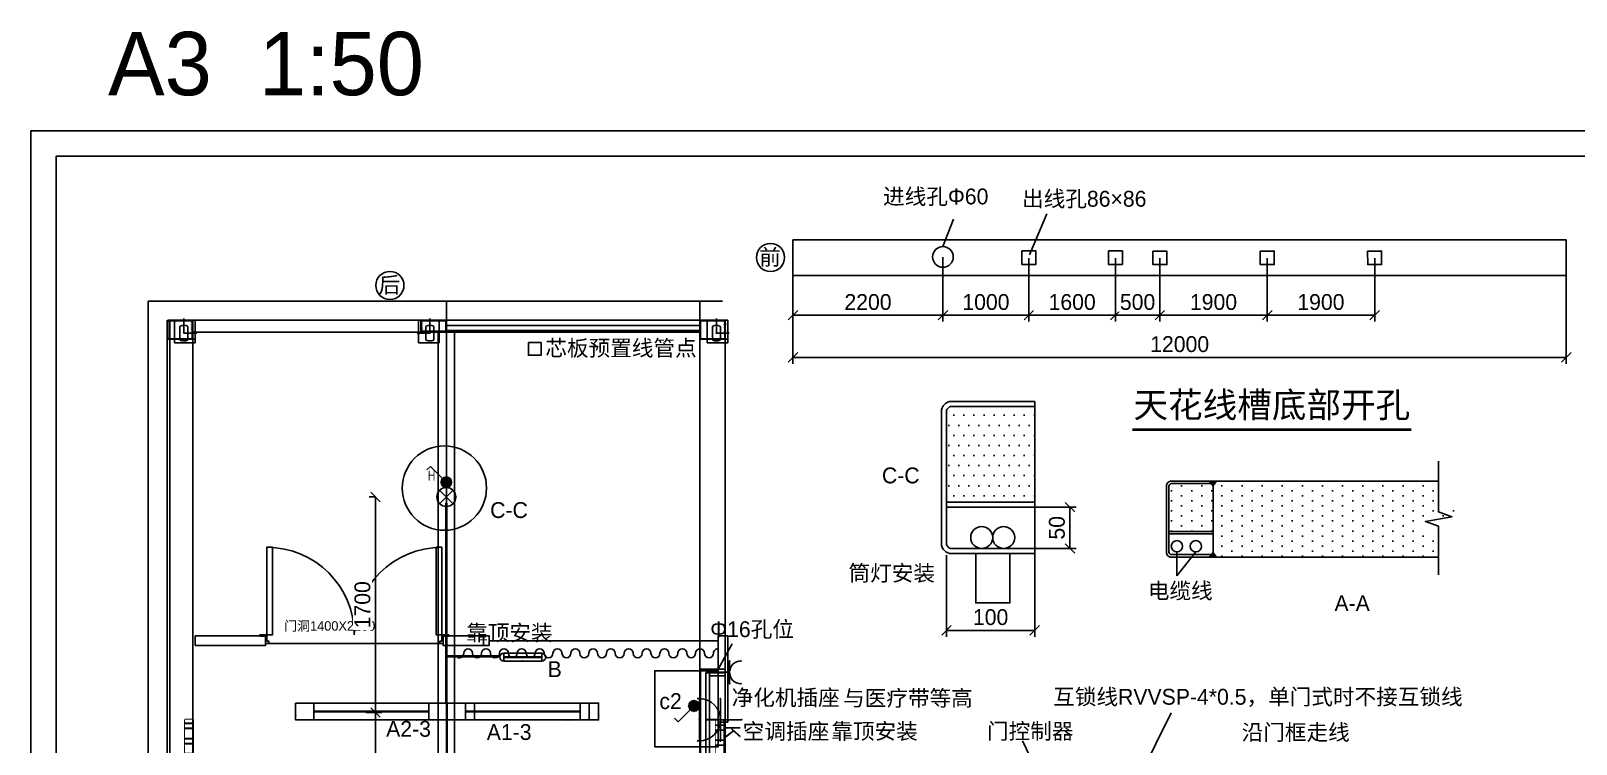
# Model space of a CAD drawing. Extents: x 149787 to 171187, y -41372 to -25335.
# Drawn here: x 149787 to 161974, y -30960 to -25335 of the extents above; entities that cross this region are included whole.
import ezdxf
from ezdxf.enums import TextEntityAlignment as Align

# ---------------------------------------------------------------- set-up
doc = ezdxf.new("R2010")
doc.units = 0
doc.header["$LTSCALE"] = 1000
for name, pattern in [('CENTER2', [28.575, 19.05, -3.175, 3.175, -3.175]), ('DASHED', [0.75, 0.5, -0.25]), ('DOTE', [2.42, 2, -0.2, 0.02, -0.2]), ('L3', [25, 15, -10])]:
    doc.linetypes.add(name, pattern=pattern)
doc.layers.get('0').update_dxf_attribs({"linetype": 'CONTINUOUS'})
doc.layers.get('Defpoints').update_dxf_attribs({"linetype": 'CONTINUOUS'})
for name, color, linetype in [('01', 4, 'CONTINUOUS'), ('1', 10, 'CENTER2'), ('4', 4, 'CONTINUOUS'), ('8', 8, 'CONTINUOUS'), ('ARDIM', 1, 'CONTINUOUS'), ('E-COM-TEL_SYMB', 3, 'CONTINUOUS'), ('EQUIP-插座', 3, 'CONTINUOUS'), ('EQUIP-照明', 3, 'CONTINUOUS'), ('TEL_SYMB', 3, 'CONTINUOUS'), ('TEL_TAB', 7, 'CONTINUOUS'), ('TEL_TEXT', 7, 'CONTINUOUS'), ('TEL_TITLE', 7, 'CONTINUOUS'), ('WIRE-安防', 6, 'CONTINUOUS')]:
    doc.layers.add(name, color=color, linetype=linetype)
doc.layers.add('3', color=4, linetype='L3', lineweight=30)
doc.layers.add('不打印', color=30, linetype='CONTINUOUS', plot=False)
doc.styles.add('_TEL_ATTDEF', font='GBENOR', dxfattribs={"width": 0.8, "height": 3, "bigfont": 'GBCBIG'})
doc.styles.add('_TEL_DIM', font='SIMPLEX', dxfattribs={"width": 0.8, "height": 3.5, "bigfont": 'HZTXT'})
doc.styles.get("Standard").update_dxf_attribs({"font": 'GBENOR', "bigfont": 'GBCBIG'})
doc.styles.add('方正中等线', font='方正中等线简体.TTF')
doc.styles.add('方正中等线简体', font='方正中等线简体.TTF')
doc.dimstyles.new('1-50', dxfattribs={"dimscale": 50, "dimtxt": 2.5, "dimasz": 1.5, "dimexe": 1, "dimexo": 0.02, "dimgap": 0.8, "dimtad": 1, "dimdec": 0, "dimrnd": 0.5, "dimdsep": 46, "dimtxsty": '方正中等线', "dimblk": 'OBLIQUE', "dimcen": 0, "dimclrd": 4, "dimclre": 4, "dimclrt": 4, "dimadec": 1, "dimazin": 2, "dimtfac": 1, "dimtdec": 0, "dimtix": 1, "dimtmove": 1, "dimatfit": 3, "dimfxl": 2, "dimtfill": 1, "dimtolj": 1, "dimtzin": 0, "dimlwd": -1, "dimlwe": -1, "dimarcsym": 0})
pattern_1 = [(90, (-12497719.51, 2469048.67), (-79.375, 39.6875), [0, -79.375])]

# ---------------------------------------------------------------- blocks, each defined once
blk = doc.blocks.new('DFHFGJGJGFJ')
at = {"layer": '8'}
for p, q in [((-238, 1286), (-238, 1108)), ((-76, 1286), (-238, 1286)), ((-238, 1282), (-238, 1112)), ((-238, 1272), (-238, 1272)), ((-80, 1286), (-234, 1286)), ((-181, 1234), (-181, 1135)), ((-149, 1185), (-149, 1299)), ((-117, 1135), (-117, 1234)), ((-76, 1108), (-76, 1286)), ((-76, 1112), (-76, 1282)), ((-19, 1246), (1981, 1246)), ((2038, 1108), (2038, 1286)), ((2038, 1286), (2200, 1286)), ((2038, 1112), (2038, 1282)), ((2042, 1286), (2196, 1286)), ((2079, 1135), (2079, 1234)), ((2111, 1185), (2111, 1299)), ((2143, 1234), (2143, 1135)), ((2200, 1286), (2200, 1108)), ((2200, 1282), (2200, 1112)), ((2200, 1272), (2200, 1272)), ((-250, 1185), (-149, 1185)), ((-238, 1108), (-76, 1108)), ((-234, 1108), (-80, 1108)), ((2200, 1136), (2000, 1136)), ((2200, 1108), (2038, 1108)), ((2196, 1108), (2042, 1108)), ((2212, 1185), (2111, 1185)), ((-238, -10724), (-76, -10724)), ((-238, -10902), (-238, -10724)), ((-234, -10724), (-80, -10724)), ((-76, -10724), (-76, -10902)), ((2038, -10724), (2038, -10902)), ((2200, -10724), (2038, -10724)), ((2196, -10724), (2042, -10724)), ((2200, -10902), (2200, -10724)), ((-250, -10800), (-149, -10800)), ((-238, -10898), (-238, -10728)), ((-181, -10850), (-181, -10751)), ((-149, -10800), (-149, -10915)), ((-117, -10751), (-117, -10850)), ((-76, -10728), (-76, -10898)), ((2200, -10752), (2000, -10752)), ((2038, -10728), (2038, -10898)), ((2079, -10751), (2079, -10850)), ((2111, -10800), (2111, -10915)), ((2212, -10800), (2111, -10800)), ((2143, -10850), (2143, -10751)), ((2200, -10898), (2200, -10728)), ((-238, -10887), (-238, -10887)), ((-76, -10902), (-238, -10902)), ((-80, -10902), (-234, -10902)), ((2038, -10902), (2200, -10902)), ((2042, -10902), (2196, -10902)), ((2200, -10887), (2200, -10887))]:
    blk.add_line(p, q, dxfattribs=at)
at = {"layer": '8', "ltscale": 500}
for p, q in [((-19, 1206), (-19, -10822)), ((1981, 1136), (1981, -10752))]:
    blk.add_line(p, q, dxfattribs=at)
for points in [[(2200, 1108), (2200, 1286), (-2000, 1286), (-2000, 1192)], [(2200, -10724), (2200, -10902), (-2000, -10902), (-2000, -10808)]]:
    blk.add_lwpolyline(points, dxfattribs=at)
at = {"layer": '8', "linetype": 'DASHED', "ltscale": 100}
for points in [[(-219, 1280, -0.414214), (-213, 1286), (-25, 1286, -0.414214), (-19, 1280), (-19, 1256), (-23, 1256), (-23, 1280, 0.414214), (-25, 1282), (-213, 1282, 0.414214), (-215, 1280), (-215, 1202, 0.414214), (-213, 1200), (-25, 1200, 0.414214), (-23, 1202), (-23, 1256), (-19, 1256), (-19, 1202, -0.414214), (-25, 1196), (-213, 1196, -0.414214), (-219, 1202)], [(1985, 1256), (1981, 1256), (1981, 1142, 0.414214), (1987, 1136), (2175, 1136, 0.414214), (2181, 1142), (2181, 1280, 0.414214), (2175, 1286), (1987, 1286, 0.414214), (1981, 1280), (1981, 1256), (1985, 1256), (1985, 1280, -0.414214), (1987, 1282), (2175, 1282, -0.414214), (2177, 1280), (2177, 1142, -0.414214), (2175, 1140), (1987, 1140, -0.414214), (1985, 1142)], [(-219, -10896, 0.414214), (-213, -10902), (-25, -10902, 0.414214), (-19, -10896), (-19, -10872), (-23, -10872), (-23, -10896, -0.414214), (-25, -10898), (-213, -10898, -0.414214), (-215, -10896), (-215, -10818, -0.414214), (-213, -10816), (-25, -10816, -0.414214), (-23, -10818), (-23, -10872), (-19, -10872), (-19, -10818, 0.414214), (-25, -10812), (-213, -10812, 0.414214), (-219, -10818)], [(1985, -10872), (1981, -10872), (1981, -10758, -0.414214), (1987, -10752), (2175, -10752, -0.414214), (2181, -10758), (2181, -10896, -0.414214), (2175, -10902), (1987, -10902, -0.414214), (1981, -10896), (1981, -10872), (1985, -10872), (1985, -10896, 0.414214), (1987, -10898), (2175, -10898, 0.414214), (2177, -10896), (2177, -10758, 0.414214), (2175, -10756), (1987, -10756, 0.414214), (1985, -10758)]]:
    blk.add_lwpolyline(points, format="xyb", close=True, dxfattribs=at)
at = {"layer": '8'}
blk.add_lwpolyline([(-19, 1286), (1981, 1286), (1981, 1206), (-19, 1206)], close=True, dxfattribs=at)
at = {"layer": '8', "ltscale": 500}
for points in [[(-19, 1192), (-2019, 1192), (-2019, -10808), (-19, -10808)], [(-19, 1192), (1981, 1192), (1981, -10808), (-19, -10808)]]:
    blk.add_lwpolyline(points, close=True, dxfattribs=at)
at = {"layer": '8', "ltscale": 2}
blk.add_lwpolyline([(2166, -2864), (2106, -2864), (2106, -1864), (2166, -1864)], close=True, dxfattribs=at)
at = {"layer": '8', "ltscale": 10}
blk.add_lwpolyline([(2166, -6752), (2106, -6752), (2106, -7752), (2166, -7752)], close=True, dxfattribs=at)
at = {"layer": '8'}
for centre, radius, start, end in [((-234, 1282), 4, 90, 180), ((-174, 1234), 6.5, 117.062, 180), ((-149, 1185), 62, 62.938, 117.062), ((-124, 1234), 6.5, 0, 62.938), ((-80, 1282), 4, 0, 90), ((2042, 1282), 4, 90, 180), ((2086, 1234), 6.5, 117.062, 180), ((2111, 1185), 62, 62.938, 117.062), ((2136, 1234), 6.5, 0, 62.938), ((2196, 1282), 4, 360, 90), ((-234, 1112), 4, 180, 270), ((-174, 1135), 6.5, 180, 242.938), ((-149, 1185), 62, 242.938, 297.062), ((-124, 1135), 6.5, 297.062, 0), ((-80, 1112), 4, 270, 0), ((2042, 1112), 4, 180, 270), ((2086, 1135), 6.5, 180, 242.938), ((2111, 1185), 62, 242.938, 297.062), ((2136, 1135), 6.5, 297.062, 0), ((2196, 1112), 4, 270, 360), ((-234, -10728), 4, 90, 180), ((-80, -10728), 4, 0, 90), ((2042, -10728), 4, 90, 180), ((2196, -10728), 4, 0, 90), ((-174, -10751), 6.5, 117.062, 180), ((-149, -10800), 62, 62.938, 117.062), ((-124, -10751), 6.5, 0, 62.938), ((2086, -10751), 6.5, 117.062, 180), ((2111, -10800), 62, 62.938, 117.062), ((2136, -10751), 6.5, 0, 62.938), ((-234, -10898), 4, 180, 270), ((-174, -10850), 6.5, 180, 242.938), ((-149, -10800), 62, 242.938, 297.062), ((-124, -10850), 6.5, 297.062, 0), ((-80, -10898), 4, 270, 0), ((2042, -10898), 4, 180, 270), ((2086, -10850), 6.5, 180, 242.938), ((2111, -10800), 62, 242.938, 297.062), ((2136, -10850), 6.5, 297.062, 0), ((2196, -10898), 4, 270, 0)]:
    blk.add_arc(centre, radius, start, end, dxfattribs=at)
for p in [(-149, 1185), (2111, 1185), (-149, -10800), (2111, -10800)]:
    blk.add_point(p, dxfattribs=at)
at = {"layer": '8', "style": '方正中等线'}
for rotation, p in [(90, (-204, 1190)), (270, (2166, 1274)), (90, (-204, -10890)), (90, (2183, -10890))]:
    blk.add_text('顶角件', height=20, rotation=rotation, dxfattribs=at).set_placement(p)
at = {"ltscale": 10}
for points in [[(2166, -2864), (2106, -2864), (2106, -1864), (2166, -1864)], [(2166, -6752), (2106, -6752), (2106, -7752), (2166, -7752)]]:
    blk.add_wipeout(points, dxfattribs=at).dxf.layer = '8'
at = {"layer": '8'}
h = blk.add_hatch(dxfattribs=at)
h.set_pattern_fill('ANSI32', color=256, scale=25, angle=315)
h.set_pattern_definition([(360, (-11283241.18, 2111362.44), (6e-14, 119.0625), []), (360, (-11283201.5, 2111322.75), (6e-14, 119.0625), [])])
h.paths.add_polyline_path([(2166, -2864), (2106, -2864), (2106, -1864), (2166, -1864)])
at = {"layer": '8', "ltscale": 10}
h = blk.add_hatch(dxfattribs=at)
h.set_pattern_fill('ANSI32', color=256, scale=25, angle=315)
h.set_pattern_definition([(360, (-11283241.18, 2111474.44), (6e-14, 119.0625), []), (360, (-11283201.5, 2111434.75), (6e-14, 119.0625), [])])
h.paths.add_polyline_path([(2166, -6752), (2106, -6752), (2106, -7752), (2166, -7752)])
at = {"layer": '8', "ltscale": 500}
blk.add_line((2181, -10752), (2181, 1136), dxfattribs=at)
blk = doc.blocks.new('DHGJ565151DFHFGH')
at = {"color": 0}
for p, q in [((1531, -12078), (1531, 110)), ((1589, -64), (1589, 106)), ((1593, 110), (1747, 110)), ((1630, -41), (1630, 58)), ((1693, 58), (1693, -41)), ((1751, 106), (1751, -64)), ((1751, 95), (1751, 95)), ((1747, -68), (1593, -68)), ((1589, -11904), (1589, -12074)), ((1747, -11900), (1593, -11900)), ((1630, -11927), (1630, -12026)), ((1693, -12026), (1693, -11927)), ((1751, -12074), (1751, -11904)), ((1751, -12063), (1751, -12063)), ((1593, -12078), (1747, -12078))]:
    blk.add_line(p, q, dxfattribs=at)
for centre, radius, start, end in [((1593, 106), 4, 90, 180), ((1636, 58), 6.5, 117.062, 180), ((1662, 8), 62, 62.938, 117.062), ((1687, 58), 6.5, 0, 62.938), ((1747, 106), 4, 360, 90), ((1593, -64), 4, 180, 270), ((1636, -41), 6.5, 180, 242.938), ((1662, 8), 62, 242.938, 297.062), ((1687, -41), 6.5, 297.062, 0), ((1747, -64), 4, 270, 360), ((1593, -11904), 4, 90, 180), ((1636, -11927), 6.5, 117.062, 180), ((1662, -11976), 62, 62.938, 117.062), ((1687, -11927), 6.5, 0, 62.938), ((1747, -11904), 4, 0, 90), ((1636, -12026), 6.5, 180, 242.938), ((1662, -11976), 62, 242.938, 297.062), ((1687, -12026), 6.5, 297.062, 0), ((1593, -12074), 4, 180, 270), ((1747, -12074), 4, 270, 0)]:
    blk.add_arc(centre, radius, start, end, dxfattribs=at)
at = {"layer": '1', "color": 0}
for p, q in [((1662, 8), (1662, 123)), ((1763, 8), (1662, 8)), ((1662, -11976), (1662, -12091)), ((1763, -11976), (1662, -11976))]:
    blk.add_line(p, q, dxfattribs=at)
at = {"layer": '3', "color": 0, "ltscale": 2}
blk.add_lwpolyline([(1732, -4040), (1672, -4040), (1672, -3040), (1732, -3040)], close=True, dxfattribs=at)
at = {"layer": '3', "color": 0, "ltscale": 10}
blk.add_lwpolyline([(1732, -7928), (1672, -7928), (1672, -8928), (1732, -8928)], close=True, dxfattribs=at)
at = {"layer": '4', "color": 0}
for p, q in [((1751, -40), (1551, -40)), ((1751, -11928), (1551, -11928))]:
    blk.add_line(p, q, dxfattribs=at)
at = {"layer": '4', "color": 0, "linetype": 'DASHED', "ltscale": 100}
for points in [[(1536, 80), (1532, 80), (1532, -34, 0.414214), (1538, -40), (1726, -40, 0.414214), (1732, -34), (1732, 104, 0.414214), (1726, 110), (1538, 110, 0.414214), (1532, 104), (1532, 80), (1536, 80), (1536, 104, -0.414214), (1538, 106), (1726, 106, -0.414214), (1728, 104), (1728, -34, -0.414214), (1726, -36), (1538, -36, -0.414214), (1536, -34)], [(1536, -12048), (1532, -12048), (1532, -11934, -0.414214), (1538, -11928), (1726, -11928, -0.414214), (1732, -11934), (1732, -12072, -0.414214), (1726, -12078), (1538, -12078, -0.414214), (1532, -12072), (1532, -12048), (1536, -12048), (1536, -12072, 0.414214), (1538, -12074), (1726, -12074, 0.414214), (1728, -12072), (1728, -11934, 0.414214), (1726, -11932), (1538, -11932, 0.414214), (1536, -11934)]]:
    blk.add_lwpolyline(points, format="xyb", close=True, dxfattribs=at)
at = {"layer": '4', "color": 0}
for p in [(1662, 8), (1662, -11976)]:
    blk.add_point(p, dxfattribs=at)
at = {"layer": '不打印', "color": 0}
for p, q in [((1589, -68), (1589, 110)), ((1589, 110), (1751, 110)), ((1751, 110), (1751, -68)), ((1751, -68), (1589, -68)), ((1589, -11900), (1589, -12078)), ((1751, -11900), (1589, -11900)), ((1751, -12078), (1751, -11900)), ((1589, -12078), (1751, -12078))]:
    blk.add_line(p, q, dxfattribs=at)
at = {"layer": '不打印', "color": 0, "ltscale": 500}
blk.add_line((1551, -40), (1551, -11928), dxfattribs=at)
at = {"layer": '不打印', "color": 0, "style": '方正中等线'}
for rotation, p in [(270, (1716, 98)), (90, (1734, -12066))]:
    blk.add_text('顶角件', height=20, rotation=rotation, dxfattribs=at).set_placement(p)
at = {"color": 0, "ltscale": 10}
for points in [[(1732, -4040), (1672, -4040), (1672, -3040), (1732, -3040)], [(1732, -7928), (1672, -7928), (1672, -8928), (1732, -8928)]]:
    blk.add_wipeout(points, dxfattribs=at).dxf.layer = '3'
at = {"layer": '3'}
h = blk.add_hatch(dxfattribs=at)
h.set_pattern_fill('ANSI32', color=0, scale=25, angle=315)
h.set_pattern_definition([(360, (-11283675.53, 2110186.36), (6e-14, 119.0625), []), (360, (-11283635.85, 2110146.67), (6e-14, 119.0625), [])])
h.paths.add_polyline_path([(1732, -4040), (1672, -4040), (1672, -3040), (1732, -3040)])
at = {"layer": '3', "ltscale": 10}
h = blk.add_hatch(dxfattribs=at)
h.set_pattern_fill('ANSI32', color=0, scale=25, angle=315)
h.set_pattern_definition([(360, (-11283675.53, 2110298.36), (6e-14, 119.0625), []), (360, (-11283635.85, 2110258.67), (6e-14, 119.0625), [])])
h.paths.add_polyline_path([(1732, -7928), (1672, -7928), (1672, -8928), (1732, -8928)])
at = {"layer": '不打印', "color": 0, "ltscale": 500}
blk.add_line((1732, -11928), (1732, -40), dxfattribs=at)
blk = doc.blocks.new('fhfghjgjfj')
at = {"color": 0}
for p, q in [((-55, -284), (-55, -344)), ((1345, -284), (1345, -344))]:
    blk.add_line(p, q, dxfattribs=at)
for points in [[(-45, -274), (-45, 416), (0, 416), (0, -274)], [(1335, -274), (1335, 416), (1290, 416), (1290, -274)]]:
    blk.add_lwpolyline(points, close=True, dxfattribs=at)
for points in [[(-55, -344), (-55, -284), (-100, -284), (-100, -274), (-45, -274), (-45, -324), (-30, -324), (-30, -344), (-55, -344)], [(1345, -344), (1345, -284), (1390, -284), (1390, -274), (1335, -274), (1335, -324), (1320, -324), (1320, -344), (1345, -344)]]:
    blk.add_lwpolyline(points, dxfattribs=at)
at = {"layer": '不打印', "color": 0}
blk.add_line((-55, -344), (1345, -344), dxfattribs=at)
at = {"layer": '不打印', "color": 0, "insert": (92, -167), "char_height": 75, "width": 751.1, "attachment_point": 1, "style": '方正中等线', "bg_fill": 3, "box_fill_scale": 1.1, "bg_fill_color": 256, "bg_fill_true_color": 13158600, "bg_fill_transparency": 0}
blk.add_mtext('\\A1;门洞1400X2100', dxfattribs=at)
at = {"color": 0}
for centre, start, end in [((-45, -274), 0, 90), ((1335, -274), 90, 180)]:
    blk.add_arc(centre, 690, start, end, dxfattribs=at)
blk = doc.blocks.new('1234')
at = {"layer": '8'}
blk.add_blockref('DFHFGJGJGFJ', (2089, -1185), dxfattribs=at)
at = {"layer": '8', "ltscale": 500}
blk.add_line((2409, -2426), (4214, -2426), dxfattribs=at)
at = {"layer": '8'}
for points in [[(4248, 252), (-281, 252), (-281, -12236), (4322, -12236)], [(4263, 102), (-111, 102), (-111, -12086), (1137, -12086)]]:
    blk.add_lwpolyline(points, dxfattribs=at)
for points in [[(2070, 102), (4070, 102), (4070, 252), (2070, 252)], [(2364, -2388), (2409, -2388), (2409, -2463), (2364, -2463)], [(4214, -2388), (4289, -2388), (4289, -3068), (4214, -3068)], [(4214, -3263), (4214, -2663), (3714, -2663), (3714, -3263)]]:
    blk.add_lwpolyline(points, close=True, dxfattribs=at)
for points in [[(2158, -2558, 0.533281), (2207, -2525, -1), (2277, -2525, 1), (2348, -2525, -1), (2418, -2525, 1), (2489, -2525, -1), (2559, -2525, 1), (2629, -2525, -1), (2700, -2525, 1), (2770, -2525, -1), (2841, -2525, 1), (2911, -2525, -1), (2982, -2525, 1), (3052, -2525, -1), (3122, -2525, 1), (3193, -2525, -0.40721), (3227, -2490)], [(4212, -2490, 0.414214), (4177, -2525, -1), (4107, -2525, 1), (4036, -2525, -1), (3966, -2525, 1), (3896, -2525, -1), (3825, -2525, 1), (3755, -2525, -1), (3684, -2525, 1), (3614, -2525, -1), (3543, -2525, 1), (3473, -2525, -1), (3402, -2525, 1), (3332, -2525, -1), (3262, -2525, 0.40721), (3227, -2490)]]:
    blk.add_lwpolyline(points, format="xyb", dxfattribs=at)
blk.add_blockref('DHGJ565151DFHFGH', (-1662, -8), dxfattribs=at)
blk.add_lwpolyline([(644, -2388), (89, -2388), (89, -2463), (644, -2463)], close=True, dxfattribs=at)
at = {"layer": '8', "color": 8}
blk.add_blockref('fhfghjgjfj', (699, -2105), dxfattribs=at)
at = {"layer": '8'}
blk.add_lwpolyline([(2044, -2388), (2364, -2388), (2364, -2463), (2044, -2463)], close=True, dxfattribs=at)
blk = doc.blocks.new('gdfgdfgdg')
at = {"color": 1}
for p, q in [((0, 580), (0, 600)), ((0, 183), (0, 203)), ((0, 0), (0, 20))]:
    blk.add_line(p, q, dxfattribs=at)
for points in [[(0, 0, -0.000001), (0, 0), (-328, 0, -0.414214), (-368, 40), (-368, 560, -0.414214), (-328, 600), (0, 600)], [(0, 600, 0.000001), (0, 600), (-328, 600, 0.414214), (-368, 560), (-368, 40, 0.414214), (-328, 0), (0, 0)]]:
    blk.add_lwpolyline(points, format="xyb", dxfattribs=at)
at = {"layer": '01', "color": 1}
for points in [[(0, 20, -0.000002), (0, 20), (-328, 20, -0.414214), (-348, 40), (-348, 560, -0.414214), (-328, 580), (0, 580)], [(0, 580, 0.000002), (0, 580), (-328, 580, 0.414214), (-348, 560), (-348, 40, 0.414214), (-328, 20), (0, 20)]]:
    blk.add_lwpolyline(points, format="xyb", dxfattribs=at)
for points in [[(-348, 203), (0, 203)], [(-348, 183), (0, 183)]]:
    blk.add_lwpolyline(points, dxfattribs=at)
blk = doc.blocks.new('$equip$00001822')
for p, q in [((0.147, 0.356), (0.625, 0.833)), ((0.625, 0.833), (0.766, 0.692))]:
    blk.add_line(p, q)
blk.add_circle((0, 0.208), 0.208)
for p in [(-0.208, 0.208), (-0.015, 0.001), (0, 0.417), (0.208, 0.208)]:
    blk.add_point(p)
for points in [[(-0.18, 0.313), (0.18, 0.313), (-0.208, 0.208), (0.208, 0.208)], [(-0.18, 0.104), (0.18, 0.104), (-0.208, 0.208), (0.208, 0.208)], [(-0.104, 0.389), (0.104, 0.389), (-0.18, 0.313), (0.18, 0.313)], [(-0.104, 0.028), (0.104, 0.028), (-0.18, 0.104), (0.18, 0.104)], [(0, 0.417), (0, 0.417), (-0.104, 0.389), (0.104, 0.389)], [(0, 0), (0, 0), (-0.104, 0.028), (0.104, 0.028)]]:
    blk.add_solid(points)
at = {"color": 7, "style": '_TEL_DIM'}
blk.add_attdef('$TEXT$', text='', height=0.4, dxfattribs=at).set_placement((0.581, 0.465), align=Align.MIDDLE_CENTER)
at = {"color": 7, "style": '_TEL_DIM', "flags": 1}
blk.add_attdef('A', text='', height=0.00002, dxfattribs=at).set_placement((0, 0), align=Align.MIDDLE_CENTER)
blk = doc.blocks.new('$equip$00001962')
for p, q in [((0.147, 0.356), (0.625, 0.833)), ((0.625, 0.833), (0.766, 0.692))]:
    blk.add_line(p, q)
blk.add_circle((0, 0.208), 0.208)
for p in [(-0.208, 0.208), (0, 0.417), (0, 0), (0.208, 0.208)]:
    blk.add_point(p)
for points in [[(-0.18, 0.313), (0.18, 0.313), (-0.208, 0.208), (0.208, 0.208)], [(-0.18, 0.104), (0.18, 0.104), (-0.208, 0.208), (0.208, 0.208)], [(-0.104, 0.389), (0.104, 0.389), (-0.18, 0.313), (0.18, 0.313)], [(-0.104, 0.028), (0.104, 0.028), (-0.18, 0.104), (0.18, 0.104)], [(0, 0.417), (0, 0.417), (-0.104, 0.389), (0.104, 0.389)], [(0, 0), (0, 0), (-0.104, 0.028), (0.104, 0.028)]]:
    blk.add_solid(points)
at = {"layer": 'TEL_TEXT', "style": '_TEL_DIM', "flags": 1}
blk.add_attdef('A', text='', height=0.00002, dxfattribs=at).set_placement((0, 0), align=Align.MIDDLE_CENTER)
blk = doc.blocks.new('$equip$00002539')
for p, q in [((-0.354, 0.354), (0.354, -0.354)), ((0.354, 0.354), (-0.354, -0.354))]:
    blk.add_line(p, q)
at = {"const_width": 0.04}
blk.add_lwpolyline([(-0.5, 0, 1), (0.5, 0, 1), (-0.5, 0, 0.911406)], format="xyb", dxfattribs=at)
blk.add_circle((0, 0), 0.5)
for p in [(-0.5, 0), (0, 0.5), (0.5, 0), (0, -0.5)]:
    blk.add_point(p)
at = {"color": 7, "style": '_TEL_DIM', "flags": 1}
blk.add_attdef('A', text='', height=0.00002, dxfattribs=at).set_placement((0, 0), align=Align.MIDDLE_CENTER)
blk = doc.blocks.new('$equip_U$00000201(USER-20191008PK)')
for p, q in [((-1.2, 0.25), (-1.2, -0.25)), ((-1.2, 0.25), (1.2, 0.25)), ((1.2, 0.25), (1.2, -0.25)), ((1.2, -0.25), (-1.2, -0.25))]:
    blk.add_line(p, q)
at = {"const_width": 0.14}
blk.add_lwpolyline([(-1.2, 0), (1.2, 0)], dxfattribs=at)
for centre, start, end in [((-1.2, 0), 90, 270), ((1.2, 0), 270, 90)]:
    blk.add_arc(centre, 0.25, start, end)
for p in [(-1.45, 0), (0, 0.25), (1.45, 0), (0, -0.25)]:
    blk.add_point(p)
at = {"layer": 'TEL_TEXT', "style": '_TEL_DIM', "flags": 1}
blk.add_attdef('A', text='', height=0.000025, dxfattribs=at).set_placement((0, 0), align=Align.MIDDLE_CENTER)
blk = doc.blocks.new('_Oblique')
at = {"color": 0, "linetype": 'ByBlock', "lineweight": -2}
blk.add_line((-0.5, -0.5), (0.5, 0.5), dxfattribs=at)
blk = doc.blocks.new('*D44')
at = {"layer": '4', "color": 4}
for p, q in [((152428, -30711), (152555, -30711)), ((152505, -32611), (152505, -30711)), ((152504, -32611), (152455, -32611))]:
    blk.add_line(p, q, dxfattribs=at)
at = {"layer": 'Defpoints', "color": 0}
for p in [(152427, -30711), (152505, -30711), (152505, -32611)]:
    blk.add_point(p, dxfattribs=at)
at = {"layer": '4', "color": 4, "xscale": 75, "yscale": 75, "zscale": 75}
for p, rotation in [((152505, -30711), 90), ((152505, -32611), 270)]:
    blk.add_blockref('_Oblique', p, dxfattribs=dict(at, rotation=rotation))
at = {"layer": '4', "color": 4, "insert": (152402, -31661), "char_height": 125, "attachment_point": 5, "rotation": 90, "style": '方正中等线', "bg_fill": 3, "box_fill_scale": 1.1, "bg_fill_color": 256, "bg_fill_true_color": 13158600, "bg_fill_transparency": 0}
blk.add_mtext('\\A1;1900', dxfattribs=at)
blk = doc.blocks.new('*D45')
at = {"layer": '4', "color": 4}
for p, q in [((152504, -29011), (152455, -29011)), ((152505, -30711), (152505, -29011)), ((152504, -30711), (152455, -30711))]:
    blk.add_line(p, q, dxfattribs=at)
at = {"layer": 'Defpoints', "color": 0}
for p in [(152505, -29011), (152505, -29011), (152505, -30711)]:
    blk.add_point(p, dxfattribs=at)
at = {"layer": '4', "color": 4, "xscale": 75, "yscale": 75, "zscale": 75}
for p, rotation in [((152505, -29011), 90), ((152505, -30711), 270)]:
    blk.add_blockref('_Oblique', p, dxfattribs=dict(at, rotation=rotation))
at = {"layer": '4', "color": 4, "insert": (152402, -29861), "char_height": 125, "attachment_point": 5, "rotation": 90, "style": '方正中等线', "bg_fill": 3, "box_fill_scale": 1.1, "bg_fill_color": 256, "bg_fill_true_color": 13158600, "bg_fill_transparency": 0}
blk.add_mtext('\\A1;1700', dxfattribs=at)
blk = doc.blocks.new('$equip$00001267')
for p, q in [((0.5, 0.5), (-0.5, 0.5)), ((0, 0.5), (0, 0))]:
    blk.add_line(p, q)
blk.add_arc((0, 1), 0.5, 180, 0)
for p in [(-0.5, 1), (0.5, 1), (-0.5, 0.5), (0, 0), (0.5, 0.5)]:
    blk.add_point(p)
at = {"flags": 9}
blk.add_attdef('A', (0, 0), '', height=0.00002, dxfattribs=at)
blk = doc.blocks.new('*D50')
at = {"layer": '4', "color": 4}
for p, q in [((157705, -29091), (158032, -29091)), ((157982, -29417), (157982, -29091)), ((157705, -29417), (158032, -29417))]:
    blk.add_line(p, q, dxfattribs=at)
at = {"layer": 'Defpoints', "color": 0}
for p in [(157704, -29091), (157704, -29417)]:
    blk.add_point(p, dxfattribs=at)
at = {"layer": '4', "color": 4, "xscale": 75, "yscale": 75, "zscale": 75}
for p, rotation in [((157982, -29091), 90), ((157982, -29417), 270)]:
    blk.add_blockref('_Oblique', p, dxfattribs=dict(at, rotation=rotation))
at = {"layer": '4', "color": 4, "insert": (157879, -29254), "char_height": 125, "attachment_point": 5, "rotation": 90, "style": '方正中等线', "bg_fill": 3, "box_fill_scale": 1.1, "bg_fill_color": 256, "bg_fill_true_color": 13158600, "bg_fill_transparency": 0}
blk.add_mtext('\\A1;50', dxfattribs=at)
at = {"layer": 'Defpoints', "color": 0}
blk.add_point((157982, -29091), dxfattribs=at)
blk = doc.blocks.new('*D51')
at = {"layer": '4', "color": 4}
for p, q in [((157008, -29470), (157008, -30113)), ((157704, -29458), (157704, -30113)), ((157008, -30063), (157704, -30063))]:
    blk.add_line(p, q, dxfattribs=at)
at = {"layer": 'Defpoints', "color": 0}
for p in [(157008, -29469), (157704, -29457), (157704, -30063)]:
    blk.add_point(p, dxfattribs=at)
at = {"layer": '4', "color": 4, "xscale": 75, "yscale": 75, "zscale": 75, "rotation": 180}
blk.add_blockref('_Oblique', (157008, -30063), dxfattribs=at)
at = {"layer": '4', "color": 4, "xscale": 75, "yscale": 75, "zscale": 75}
blk.add_blockref('_Oblique', (157704, -30063), dxfattribs=at)
at = {"layer": '4', "color": 4, "insert": (157356, -29959), "char_height": 125, "attachment_point": 5, "style": '方正中等线', "bg_fill": 3, "box_fill_scale": 1.1, "bg_fill_color": 256, "bg_fill_true_color": 13158600, "bg_fill_transparency": 0}
blk.add_mtext('\\A1;100', dxfattribs=at)
blk = doc.blocks.new('*D52')
at = {"layer": 'Defpoints', "color": 0}
for p in [(155797, -27124), (156980, -27118), (155797, -27577)]:
    blk.add_point(p, dxfattribs=at)
at = {"layer": 'TEL_TAB', "color": 4}
for p, q in [((155797, -27125), (155797, -27627)), ((156980, -27119), (156980, -27627)), ((156980, -27577), (155797, -27577))]:
    blk.add_line(p, q, dxfattribs=at)
at = {"layer": 'TEL_TAB', "color": 4, "xscale": 75, "yscale": 75, "zscale": 75, "rotation": 180}
blk.add_blockref('_Oblique', (155797, -27577), dxfattribs=at)
at = {"layer": 'TEL_TAB', "color": 4, "xscale": 75, "yscale": 75, "zscale": 75}
blk.add_blockref('_Oblique', (156980, -27577), dxfattribs=at)
at = {"layer": 'TEL_TAB', "color": 4, "insert": (156389, -27474), "char_height": 125, "attachment_point": 5, "style": '方正中等线', "bg_fill": 3, "box_fill_scale": 1.1, "bg_fill_color": 256, "bg_fill_true_color": 13158600, "bg_fill_transparency": 0}
blk.add_mtext('\\A1;2200', dxfattribs=at)
blk = doc.blocks.new('*D35')
at = {"layer": 'Defpoints', "color": 0}
for p in [(156980, -27118), (157658, -27126), (157658, -27577)]:
    blk.add_point(p, dxfattribs=at)
at = {"layer": 'TEL_TAB', "color": 4}
for p, q in [((156980, -27119), (156980, -27627)), ((157658, -27127), (157658, -27627)), ((156980, -27577), (157658, -27577))]:
    blk.add_line(p, q, dxfattribs=at)
at = {"layer": 'TEL_TAB', "color": 4, "xscale": 75, "yscale": 75, "zscale": 75, "rotation": 180}
blk.add_blockref('_Oblique', (156980, -27577), dxfattribs=at)
at = {"layer": 'TEL_TAB', "color": 4, "xscale": 75, "yscale": 75, "zscale": 75}
blk.add_blockref('_Oblique', (157658, -27577), dxfattribs=at)
at = {"layer": 'TEL_TAB', "color": 4, "insert": (157319, -27474), "char_height": 125, "attachment_point": 5, "style": '方正中等线', "bg_fill": 3, "box_fill_scale": 1.1, "bg_fill_color": 256, "bg_fill_true_color": 13158600, "bg_fill_transparency": 0}
blk.add_mtext('\\A1;1000', dxfattribs=at)
blk = doc.blocks.new('*D36')
at = {"layer": 'Defpoints', "color": 0}
for p in [(157658, -27126), (158340, -27126), (158340, -27577)]:
    blk.add_point(p, dxfattribs=at)
at = {"layer": 'TEL_TAB', "color": 4}
for p, q in [((157658, -27127), (157658, -27627)), ((158340, -27127), (158340, -27627)), ((157658, -27577), (158340, -27577))]:
    blk.add_line(p, q, dxfattribs=at)
at = {"layer": 'TEL_TAB', "color": 4, "xscale": 75, "yscale": 75, "zscale": 75, "rotation": 180}
blk.add_blockref('_Oblique', (157658, -27577), dxfattribs=at)
at = {"layer": 'TEL_TAB', "color": 4, "xscale": 75, "yscale": 75, "zscale": 75}
blk.add_blockref('_Oblique', (158340, -27577), dxfattribs=at)
at = {"layer": 'TEL_TAB', "color": 4, "insert": (157999, -27474), "char_height": 125, "attachment_point": 5, "style": '方正中等线', "bg_fill": 3, "box_fill_scale": 1.1, "bg_fill_color": 256, "bg_fill_true_color": 13158600, "bg_fill_transparency": 0}
blk.add_mtext('\\A1;1600', dxfattribs=at)
blk = doc.blocks.new('*D37')
at = {"layer": 'Defpoints', "color": 0}
for p in [(158340, -27126), (158691, -27126)]:
    blk.add_point(p, dxfattribs=at)
at = {"layer": 'TEL_TAB', "color": 4}
for p, q in [((158340, -27127), (158340, -27627)), ((158691, -27127), (158691, -27627)), ((158340, -27577), (158265, -27577)), ((158340, -27577), (158691, -27577)), ((158691, -27577), (158766, -27577))]:
    blk.add_line(p, q, dxfattribs=at)
at = {"layer": 'TEL_TAB', "color": 4, "xscale": 75, "yscale": 75, "zscale": 75}
blk.add_blockref('_Oblique', (158340, -27577), dxfattribs=at)
at = {"layer": 'TEL_TAB', "color": 4, "xscale": 75, "yscale": 75, "zscale": 75, "rotation": 180}
blk.add_blockref('_Oblique', (158691, -27577), dxfattribs=at)
at = {"layer": 'TEL_TAB', "color": 4, "insert": (158515, -27474), "char_height": 125, "attachment_point": 5, "style": '方正中等线', "bg_fill": 3, "box_fill_scale": 1.1, "bg_fill_color": 256, "bg_fill_true_color": 13158600, "bg_fill_transparency": 0}
blk.add_mtext('\\A1;500', dxfattribs=at)
at = {"layer": 'Defpoints', "color": 0}
blk.add_point((158691, -27577), dxfattribs=at)
blk = doc.blocks.new('*D38')
at = {"color": 4}
for p, q in [((158691, -27127), (158691, -27627)), ((159538, -27127), (159538, -27627)), ((158691, -27577), (159538, -27577))]:
    blk.add_line(p, q, dxfattribs=at)
at = {"layer": 'Defpoints', "color": 0}
for p in [(158691, -27126), (159538, -27126), (159538, -27577)]:
    blk.add_point(p, dxfattribs=at)
at = {"color": 4, "xscale": 75, "yscale": 75, "zscale": 75, "rotation": 180}
blk.add_blockref('_Oblique', (158691, -27577), dxfattribs=at)
at = {"color": 4, "xscale": 75, "yscale": 75, "zscale": 75}
blk.add_blockref('_Oblique', (159538, -27577), dxfattribs=at)
at = {"color": 4, "insert": (159114, -27474), "char_height": 125, "attachment_point": 5, "style": '方正中等线', "bg_fill": 3, "box_fill_scale": 1.1, "bg_fill_color": 256, "bg_fill_true_color": 13158600, "bg_fill_transparency": 0}
blk.add_mtext('\\A1;1900', dxfattribs=at)
blk = doc.blocks.new('*D39')
at = {"color": 4}
for p, q in [((159538, -27127), (159538, -27627)), ((160385, -27128), (160385, -27627)), ((159538, -27577), (160385, -27577))]:
    blk.add_line(p, q, dxfattribs=at)
at = {"layer": 'Defpoints', "color": 0}
for p in [(159538, -27126), (160385, -27127), (160385, -27577)]:
    blk.add_point(p, dxfattribs=at)
at = {"color": 4, "xscale": 75, "yscale": 75, "zscale": 75, "rotation": 180}
blk.add_blockref('_Oblique', (159538, -27577), dxfattribs=at)
at = {"color": 4, "xscale": 75, "yscale": 75, "zscale": 75}
blk.add_blockref('_Oblique', (160385, -27577), dxfattribs=at)
at = {"color": 4, "insert": (159961, -27474), "char_height": 125, "attachment_point": 5, "style": '方正中等线', "bg_fill": 3, "box_fill_scale": 1.1, "bg_fill_color": 256, "bg_fill_true_color": 13158600, "bg_fill_transparency": 0}
blk.add_mtext('\\A1;1900', dxfattribs=at)
blk = doc.blocks.new('*D53')
at = {"color": 4}
for p, q in [((155797, -27266), (155797, -27960)), ((161896, -27266), (161896, -27960)), ((155797, -27910), (161896, -27910))]:
    blk.add_line(p, q, dxfattribs=at)
at = {"layer": 'Defpoints', "color": 0}
for p in [(155797, -27265), (161896, -27265), (161896, -27910)]:
    blk.add_point(p, dxfattribs=at)
at = {"color": 4, "xscale": 75, "yscale": 75, "zscale": 75, "rotation": 180}
blk.add_blockref('_Oblique', (155797, -27910), dxfattribs=at)
at = {"color": 4, "xscale": 75, "yscale": 75, "zscale": 75}
blk.add_blockref('_Oblique', (161896, -27910), dxfattribs=at)
at = {"color": 4, "insert": (158847, -27806), "char_height": 125, "attachment_point": 5, "style": '方正中等线', "bg_fill": 3, "box_fill_scale": 1.1, "bg_fill_color": 256, "bg_fill_true_color": 13158600, "bg_fill_transparency": 0}
blk.add_mtext('\\A1;12000', dxfattribs=at)
blk = doc.blocks.new('ddd')
at = {"color": 3}
for p, q in [((1084720, -68927), (1084720, -68794)), ((1085625, -68927), (1085625, -68794)), ((1085770, -68927), (1085290, -68927))]:
    blk.add_line(p, q, dxfattribs=at)
blk.add_lwpolyline([(1084575, -68794), (1085770, -68794), (1085770, -68927), (1084575, -68927)], close=True, dxfattribs=at)
at = {"color": 3, "const_width": 20}
blk.add_lwpolyline([(1085625, -68860), (1084720, -68860)], dxfattribs=at)
at = {"layer": 'EQUIP-照明', "color": 3}
for p in [(1084575, -68894), (1085530, -68927), (1085770, -68894)]:
    blk.add_point(p, dxfattribs=at)
blk = doc.blocks.new('$equip$00001765')
for p, q in [((0, 0.55), (0, 1.05)), ((0.5, 0.55), (-0.5, 0.55)), ((-0.5, 0.05), (0.5, 0.05)), ((-0.5, 0), (-0.5, 0.05)), ((0.5, 0), (0.5, 0.05))]:
    blk.add_line(p, q)
blk.add_arc((0, 0.05), 0.5, 0, 180)
for p in [(0, 1.05), (-0.5, 0.55), (0.5, 0.55), (0, 0.05)]:
    blk.add_point(p)
at = {"color": 7, "style": '_TEL_DIM'}
blk.add_attdef('$TEXT$', text='', height=0.4, dxfattribs=at).set_placement((0.295, 0.837), align=Align.MIDDLE_CENTER)
at = {"color": 7, "style": '_TEL_DIM', "flags": 1}
blk.add_attdef('A', text='', height=0.00002, dxfattribs=at).set_placement((0, 0), align=Align.MIDDLE_CENTER)

msp = doc.modelspace()

# ---------------------------------------------------------------- hatches: boundary and pattern name
h = msp.add_hatch()
h.set_pattern_fill('DOTS', color=4, scale=50)
h.set_pattern_definition([(0, (-12472131.76, 2440037.22), (39.6875, 79.375), [0, -79.375])])
h.paths.add_polyline_path([(157703.8, -29050.8), (157703.8, -28297.4), (157048.3, -28297.4, 0.4142136), (157008.3, -28337.4), (157008.3, -29050.8)])
h = msp.add_hatch()
h.set_pattern_fill('DOTS', color=4, scale=50, angle=90)
h.set_pattern_definition(pattern_1)
h.paths.add_polyline_path([(158783, -28905.8, 0.4142136), (158763, -28925.8), (158763, -29282.5), (159110.7, -29282.5), (159110.7, -28905.8)])
h = msp.add_hatch(color=4)
h.dxf.hatch_style = 1
h.paths.add_polyline_path([(159073, -28885.8), (159145.3, -28885.8), (159110.7, -28933.8)])
h = msp.add_hatch()
h.set_pattern_fill('DOTS', color=4, scale=50, angle=90)
h.set_pattern_definition(pattern_1)
h.paths.add_polyline_path([(160889.6, -29485.8), (160889.6, -29298.3), (160679.6, -29221.9), (161099.6, -29147.8), (160889.6, -29073.3), (160889.6, -28885.8), (159110.7, -28885.8, -0.4142136), (159150.7, -28925.8), (159150.7, -29485.8)])
h = msp.add_hatch(color=4)
h.dxf.hatch_style = 1
h.paths.add_polyline_path([(159073.2, -29485.8), (159145.4, -29485.8), (159110.8, -29437.8)])

# ---------------------------------------------------------------- linework, layer by layer
at = {"color": 4}
for p, q in [((157063, -26819.3), (156979.8, -27036.2)), ((159110.7, -28905.8), (159095, -28885.8)), ((159095, -28885.8), (159125.1, -28885.8)), ((160889.6, -28885.8), (159110.7, -28885.8)), ((159110.7, -28885.8), (159110.7, -29485.8)), ((159544.8, -28885.8), (159110.7, -28885.8)), ((159110.7, -29485.8), (159110.7, -28885.8)), ((159110.7, -28905.8), (159125.1, -28885.8)), ((158974.3, -29444.3), (158824.7, -29633)), ((158825.3, -29444.3), (158824.7, -29633)), ((159110.7, -29465.8), (159095, -29485.8)), ((159095, -29485.8), (159125.1, -29485.8)), ((159110.7, -29465.8), (159125.1, -29485.8)), ((159544.8, -29485.8), (159110.7, -29485.8)), ((160889.6, -29485.8), (159150.7, -29485.8))]:
    msp.add_line(p, q, dxfattribs=at)
at = {"color": 1}
for p, q in [((157703.8, -28297.4), (157703.8, -28257.4)), ((157703.8, -29091.1), (157703.8, -29050.8)), ((157703.8, -29457.4), (157703.8, -29417.4))]:
    msp.add_line(p, q, dxfattribs=at)
for p, q in [((158538.3, -31201.9), (158779.8, -30714.1)), ((157761.9, -31258.7), (157608.6, -30934.4))]:
    msp.add_line(p, q)
at = {"color": 4}
for points in [[(155797.2, -26983.3), (161896.3, -26983.3), (161896.3, -27264.8), (155797.2, -27264.8)], [(157239, -29457.4), (157508.2, -29457.4), (157508.2, -29845.8), (157239, -29845.8)]]:
    msp.add_lwpolyline(points, close=True, dxfattribs=at)
at = {"color": 1}
for points in [[(157703.8, -29457.4, -0.0000012), (157703.8, -29457.4), (157048.3, -29457.4, -0.4142136), (156968.3, -29377.4), (156968.3, -28337.4, -0.4142136), (157048.3, -28257.4), (157703.8, -28257.4)], [(157703.8, -28257.4, 0.0000012), (157703.8, -28257.4), (157048.3, -28257.4, 0.4142136), (156968.3, -28337.4), (156968.3, -29377.4, 0.4142136), (157048.3, -29457.4), (157703.8, -29457.4)]]:
    msp.add_lwpolyline(points, format="xyb", dxfattribs=at)
msp.add_circle((155620.1, -27121.9), 110.8)
at = {"color": 4}
for centre, radius in [((156979.8, -27117.8), 81.6), ((157285.9, -29330.7), 86.7), ((157459.3, -29330.7), 86.7), ((158825.3, -29399.6), 44.7), ((158974.3, -29399.6), 44.7)]:
    msp.add_circle(centre, radius, dxfattribs=at)
at = {"layer": '01', "color": 1}
msp.add_line((157703.8, -28297.4), (157703.8, -29417.4), dxfattribs=at)
for points in [[(157703.8, -29417.4, -0.0000023), (157703.8, -29417.4), (157048.3, -29417.4, -0.4142136), (157008.3, -29377.4), (157008.3, -28337.4, -0.4142136), (157048.3, -28297.4), (157703.8, -28297.4)], [(157703.8, -28297.4, 0.0000023), (157703.8, -28297.4), (157048.3, -28297.4, 0.4142136), (157008.3, -28337.4), (157008.3, -29377.4, 0.4142136), (157048.3, -29417.4), (157703.8, -29417.4)]]:
    msp.add_lwpolyline(points, format="xyb", dxfattribs=at)
for points in [[(157008.3, -29050.8), (157703.8, -29050.8)], [(157008.3, -29091.1), (157703.8, -29091.1)]]:
    msp.add_lwpolyline(points, dxfattribs=at)
at = {"layer": 'E-COM-TEL_SYMB', "const_width": 20}
msp.add_lwpolyline([(158473.4, -28480.6), (160673.4, -28480.6)], dxfattribs=at)
at = {"layer": 'TEL_SYMB', "color": 4}
msp.add_lwpolyline([(160889.6, -29623.7), (160889.6, -29241.6), (160784.6, -29203.4), (160994.6, -29166.3), (160889.6, -29129.1), (160889.6, -28728.6)], dxfattribs=at)

# ---------------------------------------------------------------- block references
msp.add_blockref('1234', (150993.5, -27718.4))
at = {"color": 4}
msp.add_blockref('gdfgdfgdg', (159110.7, -29485.8), dxfattribs=at)

# ---------------------------------------------------------------- texts
at = {"style": '方正中等线'}
for s, height, p in [('A3  1:50', 500, (150395.9, -25842.4)), ('前', 125, (155531, -27181.4))]:
    msp.add_text(s, height=height, dxfattribs=at).set_placement(p)
at = {"layer": '4', "style": '方正中等线'}
for s, p in [('进线孔Φ60', (156507.8, -26703.1)), ('出线孔86×86', (157604, -26721.3)), ('C-C', (156499.1, -28903.3)), ('筒灯安装', (156235.4, -29673.6)), ('电缆线', (158595.9, -29812.8)), ('A-A', (160068, -29911.1)), ('与医疗带等高', (156192.6, -30659.5)), ('空调插座', (155401.4, -30921.5)), ('靠顶安装', (156099.8, -30920.5)), ('沿门框走线', (159335.6, -30929.2))]:
    msp.add_text(s, height=125, dxfattribs=at).set_placement(p)
at = {"layer": 'ARDIM', "color": 4, "style": '方正中等线简体'}
for s, height, p in [('天花线槽底部开孔', 200, (158482.9, -28384.4, 115.6)), ('互锁线RVVSP-4*0.5，单门式时不接互锁线', 125, (157849.8, -30649.2)), ('门控制器', 125, (157327.6, -30919.9))]:
    msp.add_text(s, height=height, dxfattribs=at).set_placement(p)

# ---------------------------------------------------------------- next in the draw order: linework, layer by layer
for p, q in [((153284.5, -30641.5), (153284.5, -30774.8)), ((154190, -30641.5), (154190, -30774.8))]:
    msp.add_line(p, q)
at = {"color": 4, "linetype": 'DOTE', "ltscale": 100}
msp.add_lwpolyline([(152998.6, -39710.9), (153128.3, -39710.9), (153128.3, -27710.9), (152998.6, -27710.9)], close=True, dxfattribs=at)
at = {"color": 0}
msp.add_lwpolyline([(153711.2, -27792.9), (153811.1, -27792.9), (153811.1, -27893.2), (153711.2, -27893.2)], close=True, dxfattribs=at)
at = {"color": 1}
for points, const_width in [([(153063.5, -30635.9), (153063.5, -29058.6)], 20), ([(153256.7, -30266.9), (153063.5, -30266.9)], 20), ([(153484.6, -30266.9), (153235.5, -30266.9)], 20), ([(155110.3, -34826.7), (155110.3, -30394.7)], 15), ([(155110.3, -30396.9), (155263.5, -30396.9)], 15), ([(153062.9, -34435.9), (153069, -30635.9)], 15), ([(155110.3, -30766.9), (155218.5, -30766.9)], 15)]:
    msp.add_lwpolyline(points, dxfattribs=dict(at, const_width=const_width))
at = {"color": 4, "linetype": 'CENTER2', "ltscale": 20}
for points in [[(155068.4, -34826.7), (155138.5, -34826.7), (155138.5, -30369.6), (155068.1, -30369.6)], [(155138.4, -30369.6), (155261.7, -30369.6), (155261.7, -30422.5), (155138.4, -30422.5)]]:
    msp.add_lwpolyline(points, close=True, dxfattribs=at)
msp.add_circle((152618.4, -27342.6), 110.8)
at = {"layer": 'TEL_TITLE', "color": 4}
msp.add_lwpolyline([(149987, -41172), (170987, -41172), (170987, -26322), (149987, -26322)], close=True, dxfattribs=at)
at = {"layer": 'WIRE-安防'}
msp.add_line((155207.5, -30369.6), (155317.6, -30168), dxfattribs=at)
msp.add_circle((153048.1, -28940.8), 332.3, dxfattribs=at)
at = {"layer": '不打印'}
msp.add_lwpolyline([(149787, -41372), (171187, -41372), (171187, -26122), (149787, -26122)], close=True, dxfattribs=at)

# ---------------------------------------------------------------- next in the draw order: block references
at = {"layer": '4'}
msp.add_blockref('ddd', (-931505.8, 38157.6), dxfattribs=at)
at = {"layer": 'EQUIP-插座', "color": 6, "xscale": 180, "yscale": 180, "zscale": 166.6666666666667, "rotation": 270}
msp.add_blockref('$equip$00001267', (155207.5, -30393.8), dxfattribs=at)
at = {"layer": 'EQUIP-插座', "color": 4}
ref = msp.add_blockref('$equip$00001765', (155042.2, -30767.7), dxfattribs=dict(at, xscale=333.3333333333333, yscale=333.3333333333333, zscale=333.3333333333333, rotation=270.0000000000056))
ref.add_attrib('$TEXT$', 'K', dxfattribs={"layer": '0', "color": 7, "height": 120, "rotation": 270, "style": '方正中等线简体'}).set_placement((155321.4, -30864.5), align=Align.MIDDLE_CENTER)
at = {"layer": 'EQUIP-照明', "linetype": 'Continuous'}
ref = msp.add_blockref('$equip$00001822', (153063.5, -28935.9), dxfattribs=dict(at, xscale=-200, yscale=200, zscale=200))
ref.add_attrib('$TEXT$', 'H', dxfattribs={"layer": '0', "color": 7, "height": 80, "style": '_TEL_ATTDEF'}).set_placement((152947.4, -28843), align=Align.MIDDLE_CENTER)
at = {"layer": 'EQUIP-照明', "rotation": 180}
for name, p, xscale, yscale, zscale in [('$equip$00002539', (153063.5, -29010.9), 150, 150, 150), ('$equip$00001962', (155016.6, -30617.2), 200, 200, 200)]:
    msp.add_blockref(name, p, dxfattribs=dict(at, xscale=xscale, yscale=yscale, zscale=zscale))
at = {"layer": 'EQUIP-照明', "color": 1, "xscale": 125, "yscale": 125, "zscale": 125, "rotation": 180}
msp.add_blockref('$equip_U$00000201(USER-20191008PK)', (153665.8, -30274.2), dxfattribs=at)

# ---------------------------------------------------------------- next in the draw order: texts
at = {"style": '方正中等线'}
msp.add_text('后', height=125, dxfattribs=at).set_placement((152529.2, -27400.8))
at = {"color": 4, "style": '方正中等线'}
msp.add_text('B', height=125, dxfattribs=at).set_placement((153862.6, -30431.6))
at = {"layer": '4', "style": '方正中等线'}
for s, p in [('芯板预置线管点', (153844.4, -27898.8)), ('C-C', (153409, -29176.7)), ('Φ16孔位', (155144.4, -30116.4)), ('靠顶安装', (153219.7, -30144.3)), ('c2', (154743.7, -30683.6)), ('净化机插座', (155313.7, -30655.1)), ('A1-3', (153382.4, -30927.3))]:
    msp.add_text(s, height=125, dxfattribs=at).set_placement(p)

# ---------------------------------------------------------------- next in the draw order: dimensions: what is measured, and where the dimension line sits
at = {"layer": '4'}
dim = msp.add_linear_dim(base=(157982.5, -29091.1), p1=(157703.8, -29417.4), p2=(157703.8, -29091.1), angle=90, text='50', dimstyle='1-50', dxfattribs=at)
dim.commit()
dim.dimension.update_dxf_attribs({"geometry": '*D50', "text_midpoint": (157878.9, -29254.3)})
dim = msp.add_linear_dim(base=(152505.3, -30710.9), p1=(152505.3, -32610.9), p2=(152427.2, -30710.9), angle=90, dimstyle='1-50', dxfattribs=at)
dim.commit()
dim.dimension.update_dxf_attribs({"geometry": '*D44', "text_midpoint": (152401.8, -31660.9)})
at = {"layer": 'TEL_TAB', "color": 4}
dim = msp.add_linear_dim(base=(155797.2, -27577.3), p1=(156979.8, -27117.8), p2=(155797.2, -27124.1), text='2200', dimstyle='1-50', override={"dimfxl": 4}, dxfattribs=at)
dim.commit()
dim.dimension.update_dxf_attribs({"geometry": '*D52', "text_midpoint": (156388.5, -27473.8)})

# ---------------------------------------------------------------- next in the draw order: dimensions: what is measured, and where the dimension line sits
at = {"layer": '4'}
dim = msp.add_linear_dim(base=(152505.3, -29010.9), p1=(152505.3, -30710.9), p2=(152505.3, -29010.9), angle=90, dimstyle='1-50', dxfattribs=at)
dim.commit()
dim.dimension.update_dxf_attribs({"geometry": '*D45', "text_midpoint": (152401.8, -29860.9)})
dim = msp.add_linear_dim(base=(157703.8, -30062.6), p1=(157008.3, -29469.1), p2=(157703.8, -29457.4), text='100', dimstyle='1-50', dxfattribs=at)
dim.commit()
dim.dimension.update_dxf_attribs({"geometry": '*D51', "text_midpoint": (157356.1, -29959.1)})
at = {"layer": 'TEL_TAB', "color": 4}
dim = msp.add_linear_dim(base=(157657.6, -27577.3), p1=(156979.8, -27117.8), p2=(157657.6, -27126.4), text='1000', dimstyle='1-50', override={"dimfxl": 4}, dxfattribs=at)
dim.commit()
dim.dimension.update_dxf_attribs({"geometry": '*D35', "text_midpoint": (157318.7, -27473.8)})

# ---------------------------------------------------------------- next in the draw order: linework, layer by layer
at = {"color": 4}
msp.add_line((157798.6, -26778.8), (157662.4, -27100.4), dxfattribs=at)

# ---------------------------------------------------------------- next in the draw order: block references
at = {"layer": '4'}
msp.add_blockref('ddd', (-932700.8, 38157.6), dxfattribs=at)

# ---------------------------------------------------------------- next in the draw order: texts
at = {"layer": '4', "style": '方正中等线'}
msp.add_text('A2-3', height=125, dxfattribs=at).set_placement((152588.8, -30902.1))

# ---------------------------------------------------------------- next in the draw order: dimensions: what is measured, and where the dimension line sits
at = {"layer": 'TEL_TAB', "color": 4}
dim = msp.add_linear_dim(base=(158340.1, -27577.3), p1=(157657.6, -27125.6), p2=(158340.1, -27126.4), text='1600', dimstyle='1-50', override={"dimfxl": 4}, dxfattribs=at)
dim.commit()
dim.dimension.update_dxf_attribs({"geometry": '*D36', "text_midpoint": (157998.8, -27473.8)})

# ---------------------------------------------------------------- next in the draw order: linework, layer by layer
at = {"layer": 'WIRE-安防'}
msp.add_lwpolyline([(157602.6, -27070.2), (157712.7, -27070.2), (157712.9, -27176.7), (157602.8, -27176.7)], close=True, dxfattribs=at)

# ---------------------------------------------------------------- next in the draw order: dimensions: what is measured, and where the dimension line sits
at = {"layer": 'TEL_TAB', "color": 4}
dim = msp.add_linear_dim(base=(158690.6, -27577.3), p1=(158340.1, -27126.4), p2=(158690.6, -27126.4), text='500', dimstyle='1-50', override={"dimfxl": 4}, dxfattribs=at)
dim.commit()
dim.dimension.update_dxf_attribs({"geometry": '*D37', "text_midpoint": (158515.3, -27473.8)})

# ---------------------------------------------------------------- next in the draw order: linework, layer by layer
at = {"layer": 'WIRE-安防'}
msp.add_lwpolyline([(158285, -27070.2), (158395.1, -27070.2), (158395.4, -27176.7), (158285.2, -27176.7)], close=True, dxfattribs=at)

# ---------------------------------------------------------------- next in the draw order: dimensions: what is measured, and where the dimension line sits
at = {"color": 4}
dim = msp.add_linear_dim(base=(159537.6, -27577.3), p1=(158690.6, -27126.4), p2=(159537.6, -27126.4), text='1900', dimstyle='1-50', override={"dimfxl": 4}, dxfattribs=at)
dim.commit()
dim.dimension.update_dxf_attribs({"geometry": '*D38', "text_midpoint": (159114.1, -27473.8)})

# ---------------------------------------------------------------- next in the draw order: linework, layer by layer
at = {"layer": 'WIRE-安防'}
msp.add_lwpolyline([(158635.5, -27071), (158745.7, -27071), (158745.9, -27177.5), (158635.8, -27177.5)], close=True, dxfattribs=at)

# ---------------------------------------------------------------- next in the draw order: dimensions: what is measured, and where the dimension line sits
at = {"color": 4}
dim = msp.add_linear_dim(base=(160384.7, -27577.3), p1=(159537.6, -27126.4), p2=(160384.7, -27127.2), text='1900', dimstyle='1-50', override={"dimfxl": 4}, dxfattribs=at)
dim.commit()
dim.dimension.update_dxf_attribs({"geometry": '*D39', "text_midpoint": (159961.2, -27473.8)})

# ---------------------------------------------------------------- next in the draw order: linework, layer by layer
at = {"layer": 'WIRE-安防'}
for points in [[(159482.6, -27071), (159592.7, -27071), (159592.9, -27177.5), (159482.8, -27177.5)], [(160329.6, -27071.8), (160439.8, -27071.8), (160440, -27178.3), (160329.9, -27178.3)]]:
    msp.add_lwpolyline(points, close=True, dxfattribs=at)

# ---------------------------------------------------------------- next in the draw order: dimensions: what is measured, and where the dimension line sits
at = {"color": 4}
dim = msp.add_linear_dim(base=(161896.3, -27909.9), p1=(155797.2, -27264.8), p2=(161896.3, -27264.8), text='12000', dimstyle='1-50', override={"dimfxl": 4}, dxfattribs=at)
dim.commit()
dim.dimension.update_dxf_attribs({"geometry": '*D53', "text_midpoint": (158846.7, -27806.3)})

doc.saveas('drawing.dxf')
